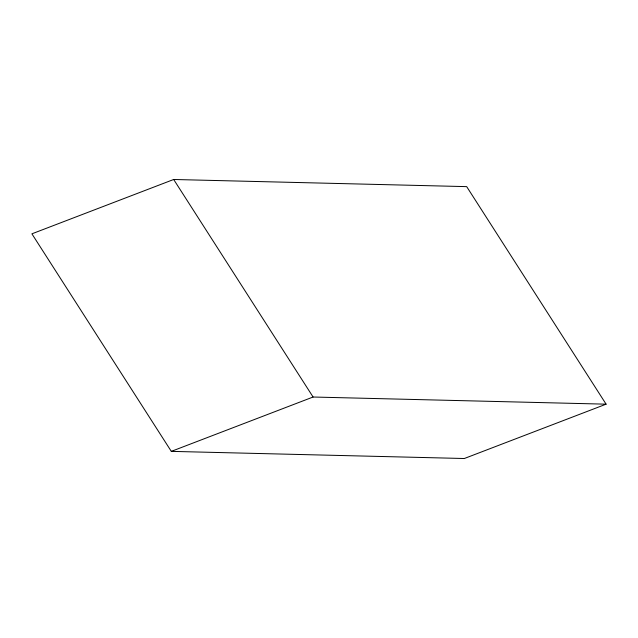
<?xml version="1.0" encoding="UTF-8"?>
<svg xmlns="http://www.w3.org/2000/svg" width="638" height="638" viewBox="0 0 638 638"><rect width="100%" height="100%" fill="white"/><g stroke="black" fill="none" stroke-linecap="round" stroke-linejoin="round"><path stroke-width="0.96" d="M173.68 179.485L31.9 233.827L171.311 451.369L464.32 458.515L606.1 404.173L466.689 186.631L173.68 179.485L313.091 397.019L606.1 404.173M171.311 451.369L313.091 397.019"/></g></svg>
